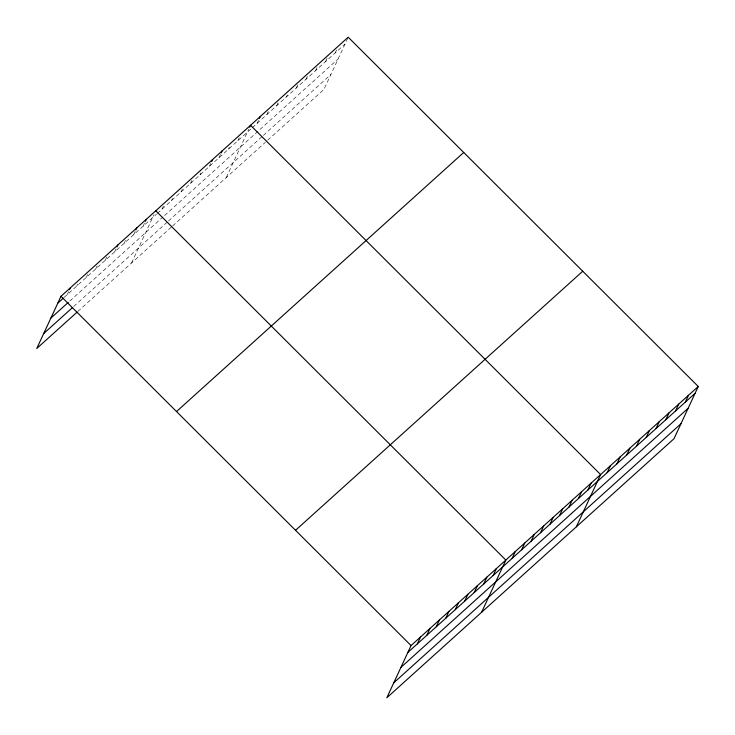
<?xml version="1.0" encoding="UTF-8"?>
<svg xmlns="http://www.w3.org/2000/svg" width="735" height="735" viewBox="0 0 735 735"><rect width="100%" height="100%" fill="white"/><g stroke="black" fill="none" stroke-linecap="round" stroke-linejoin="round"><path stroke-width="0.55" stroke-dasharray="3.67 2.76" d="M67.298 294.579L68.658 291.639M76.771 286.034L77.68 284.068M86.252 277.481L87.612 274.541M95.725 268.927L97.094 265.996M105.206 260.383L107.935 254.512M114.688 251.829L116.047 248.899M124.16 243.285L125.529 240.345M133.641 234.731L135.911 229.834M143.114 226.187L144.483 223.247M131.528 263.02L153.955 214.694M162.067 209.089L163.436 206.149M171.549 200.536L172.459 198.579M181.03 191.982L182.39 189.051M190.503 183.438L191.872 180.498M199.984 174.884L200.894 172.927M209.457 166.34L210.826 163.4M218.938 157.786L221.207 152.889M228.42 149.242L229.329 147.276M237.892 140.688L239.261 137.748M226.306 177.521L248.733 129.204M257.14 123.333L258.5 120.393M266.897 114.522L268.266 111.582M276.663 105.711L278.032 102.771M286.429 96.901L287.339 94.944M296.196 88.099L298.925 82.219M305.962 79.288L307.322 76.348M315.728 70.477L317.088 67.537M325.495 61.666L328.214 55.796M335.252 52.865L336.621 49.925M347.747 38.174L323.951 89.44L266.989 140.826M64.138 297.427L156.546 214.069M157.336 213.361L251.444 128.469M252.252 127.734L345.018 44.054M69.825 301.01L163.014 216.935M164.594 215.511L258.325 130.968M259.951 129.498L338.063 59.03M73.711 306.467L166.909 222.393M168.49 220.969L262.551 136.122M263.369 135.387L330.906 74.465M77.818 311.465L171.806 226.683M172.596 225.976L265.363 142.287"/><path stroke-width="1.1" d="M698.25 386.481L411.049 645.56L386.803 697.8L674.004 438.721L698.25 386.481L348.197 37.2L60.996 296.279L36.75 348.519L77.028 312.182M69.568 289.682L70.477 287.725M116.957 246.942L117.866 244.975M135.911 229.834L136.82 227.878M145.392 221.29L146.302 219.333M211.735 161.443L212.645 159.486M221.207 152.889L222.117 150.932M249.643 127.247L250.552 125.29L600.605 474.571L576.35 526.811M259.409 118.436L260.319 116.479M417.342 643.869L420.521 637.015M426.824 635.316L430.003 628.462M436.296 626.762L439.484 619.917M445.777 618.218L448.956 611.364M455.259 609.664L458.438 602.81M464.731 601.12L467.91 594.266M474.213 592.566L477.392 585.712M483.685 584.022L486.873 577.168M493.167 575.468L496.345 568.614M481.572 612.301L505.827 560.07L155.774 210.78M512.12 558.37L515.299 551.516M521.602 549.817L524.781 542.963M531.074 541.272L534.253 534.418M540.556 532.719L543.735 525.865M550.028 524.174L553.216 517.321M559.51 515.621L562.688 508.767M568.991 507.076L572.17 500.223M578.463 498.523L581.642 491.669M587.945 489.969L591.124 483.115M607.183 472.614L610.362 465.76M616.95 463.803L620.129 456.95M626.716 455.002L629.895 448.148M636.482 446.191L639.661 439.337M646.249 437.38L649.428 430.526M656.006 428.569L659.194 421.715M665.772 419.768L668.951 412.914M675.538 410.957L678.717 404.103M685.305 402.146L688.484 395.292M57.817 303.132L63.348 298.144M50.862 318.108L68.245 302.434M43.705 333.543L72.131 307.892M176.51 411.545L463.721 152.467M295.534 530.293L582.736 271.224M407.87 652.414L695.071 393.335M400.915 667.389L688.116 408.311M393.749 682.824L680.95 423.746M60.996 296.279L411.049 645.56"/></g></svg>
